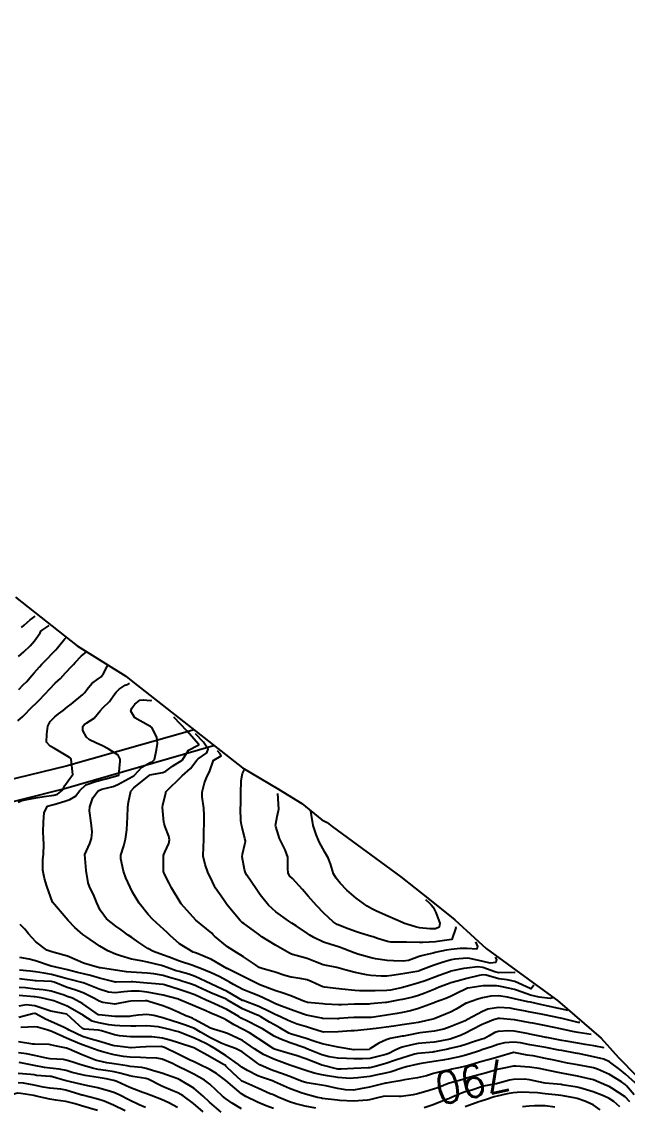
# Model space of a CAD drawing. Header units: metres. Extents: x 318500 to 325275, y 7408834 to 7428799.
# Drawn here: x 322608.1 to 322683.9, y 7422162.9 to 7422298.6 of the extents above; entities that cross this region are included whole.
import ezdxf
from ezdxf.enums import TextEntityAlignment as Align

# ---------------------------------------------------------------- set-up
doc = ezdxf.new("R2010")
doc.units = ezdxf.units.M
doc.header["$MEASUREMENT"] = 0
for name, color, linetype in [('Area', 45, 'Continuous'), ('Cotas', 45, 'Continuous'), ('Curvas de Nivel 1m', 11, 'Continuous'), ('Curvas de Nivel 5m', 15, 'Continuous'), ('Vias Primárias', 230, 'Continuous'), ('Vias Secundárias', 230, 'Continuous')]:
    doc.layers.add(name, color=color, linetype=linetype)
doc.styles.add('Style-STANDARD', font='STANDARD.shx')

msp = doc.modelspace()

# ---------------------------------------------------------------- linework, layer by layer
at = {"layer": 'Area'}
msp.add_lwpolyline([(322607.31, 7422226.57), (322615, 7422220.49), (322621.11, 7422216.68), (322621.99, 7422215.97), (322635.71, 7422205.21), (322640.21, 7422202.58), (322643.13, 7422200.77), (322645.66, 7422198.73), (322646.3, 7422198.41), (322646.92, 7422197.88), (322655.51, 7422191.61), (322659.12, 7422188.75), (322662.27, 7422186.22), (322664.74, 7422183.97), (322666.2, 7422182.62), (322672.56, 7422178.02), (322675.14, 7422176.11), (322680.62, 7422171.41), (322682.76, 7422168.98), (322685.02, 7422166.69)], dxfattribs=at)
at = {"layer": 'Curvas de Nivel 1m', "flags": 128}
for points, elevation in [([(322608.06, 7422222.79), (322608.37, 7422223.07), (322609.11, 7422223.75), (322609.41, 7422223.96), (322609.77, 7422224.2)], 791), ([(322607.66, 7422219.15), (322608.32, 7422219.74), (322609.12, 7422220.48), (322609.69, 7422221.12), (322610.36, 7422222.13), (322610.48, 7422222.33), (322610.62, 7422222.46), (322611.37, 7422222.94), (322611.5, 7422223.02)], 792), ([(322607.72, 7422215.03), (322608.27, 7422215.61), (322608.72, 7422216.04), (322609.1, 7422216.48), (322609.63, 7422217.13), (322610.3, 7422217.87), (322610.59, 7422218.18), (322610.85, 7422218.45), (322612.33, 7422220.01), (322612.53, 7422220.23), (322612.71, 7422220.43), (322613.44, 7422221.32), (322613.64, 7422221.55)], 793), ([(322607.6, 7422211.1), (322608.22, 7422211.67), (322608.63, 7422212.08), (322609.02, 7422212.48), (322610.24, 7422213.69), (322610.96, 7422214.45), (322611.58, 7422215.12), (322612.27, 7422215.8), (322612.6, 7422216.11), (322612.91, 7422216.42), (322613.57, 7422217.13), (322614.3, 7422217.89), (322614.55, 7422218.16), (322614.77, 7422218.4), (322615.53, 7422219.18), (322615.97, 7422219.56), (322616.21, 7422219.79)], 794), ([(322676.43, 7422174.88), (322675.74, 7422175.04), (322675.29, 7422175.14), (322673.75, 7422175.46), (322673, 7422175.62), (322671.75, 7422175.9), (322671.42, 7422175.97), (322669.76, 7422176.35), (322668.9, 7422176.54), (322667.77, 7422176.71), (322666.79, 7422176.68), (322665.76, 7422176.45), (322665.19, 7422176.28), (322663.75, 7422175.81), (322663.7, 7422175.79), (322663.62, 7422175.74), (322662.45, 7422175.05), (322661.73, 7422174.67), (322661.11, 7422174.4), (322659.72, 7422173.85), (322659.52, 7422173.79), (322657.72, 7422173.38), (322657.17, 7422173.28), (322655.71, 7422173.07), (322654.64, 7422172.93), (322653.71, 7422172.8), (322652.45, 7422172.63), (322651.71, 7422172.53), (322650.16, 7422172.38), (322649.7, 7422172.35), (322649.31, 7422172.32), (322647.7, 7422172.2), (322645.89, 7422172.17), (322645.7, 7422172.2), (322644.35, 7422172.64), (322643.71, 7422172.83), (322642.55, 7422173.18), (322641.71, 7422173.49), (322641.34, 7422173.66), (322640.53, 7422174.05), (322639.73, 7422174.42), (322639.05, 7422174.75), (322637.74, 7422175.37), (322635.78, 7422176.11), (322635.75, 7422176.13), (322635.72, 7422176.14), (322633.77, 7422177.26), (322631.84, 7422178.17), (322631.8, 7422178.19), (322631.78, 7422178.2), (322631.73, 7422178.22), (322629.79, 7422179.14), (322629.01, 7422179.42), (322627.8, 7422179.74), (322627.42, 7422179.85), (322626.29, 7422180.24), (322625.8, 7422180.42), (322625.56, 7422180.5), (322623.81, 7422180.92), (322623.02, 7422181.08), (322621.82, 7422181.31), (322620.43, 7422181.71), (322619.82, 7422181.92), (322618.85, 7422182.34), (322617.84, 7422182.92), (322616.1, 7422184.13), (322615.86, 7422184.3), (322615.74, 7422184.38), (322614.73, 7422185.25), (322613.88, 7422186.12), (322613.62, 7422186.41), (322611.91, 7422188.43), (322611.2, 7422190.44), (322610.91, 7422191.4), (322610.72, 7422192.45), (322610.72, 7422193.71), (322610.78, 7422194.45), (322610.82, 7422195.64), (322610.8, 7422196.45), (322610.76, 7422197.19), (322610.79, 7422198.45), (322610.86, 7422199.64), (322611.3, 7422200.44), (322611.89, 7422200.62), (322612.07, 7422200.65), (322613.45, 7422201.05), (322614.08, 7422201.26), (322614.8, 7422201.68), (322615.33, 7422202.39), (322616.11, 7422203.12), (322617.29, 7422203.54), (322618.11, 7422203.72), (322618.61, 7422203.85), (322620.12, 7422204.25), (322620.21, 7422204.33), (322620.39, 7422206.08), (322620.41, 7422206.33), (322620.16, 7422206.82), (322618.91, 7422207.6), (322618.17, 7422207.98), (322617.35, 7422208.36), (322616.56, 7422208.75), (322616.19, 7422209.07), (322615.71, 7422209.9), (322615.72, 7422210.39), (322615.91, 7422210.68), (322616.21, 7422210.87), (322617.13, 7422211.45), (322617.89, 7422212.36), (322618.23, 7422212.73), (322619.04, 7422213.54), (322619.61, 7422214.34), (322619.89, 7422214.71), (322620.27, 7422215.09), (322621.02, 7422215.58), (322621.26, 7422215.66), (322621.58, 7422215.83)], 796), ([(322674.5, 7422176.44), (322674.21, 7422176.38), (322672.84, 7422176.54), (322671.77, 7422176.81), (322670.02, 7422177.42), (322669.78, 7422177.49), (322669.03, 7422177.67), (322667.99, 7422177.89), (322667.78, 7422177.93), (322667.5, 7422177.97), (322665.78, 7422177.94), (322664.23, 7422177.73), (322663.86, 7422177.65), (322663.78, 7422177.63), (322662.51, 7422177.02), (322661.76, 7422176.64), (322661.16, 7422176.37), (322659.75, 7422175.86), (322659.7, 7422175.84), (322659.58, 7422175.79), (322657.74, 7422175.11), (322656.75, 7422174.85), (322655.73, 7422174.63), (322655.08, 7422174.5), (322653.73, 7422174.29), (322651.84, 7422174.02), (322651.72, 7422174.01), (322649.79, 7422174), (322649.72, 7422174), (322649.66, 7422173.99), (322648.92, 7422173.94), (322647.81, 7422173.86), (322647.72, 7422173.85), (322647.62, 7422173.85), (322645.72, 7422173.89), (322645.64, 7422173.9), (322645.18, 7422173.99), (322643.72, 7422174.29), (322643.34, 7422174.4), (322641.73, 7422175.01), (322640.24, 7422175.56), (322639.75, 7422175.77), (322639.11, 7422176.07), (322637.76, 7422176.69), (322636.78, 7422177.09), (322635.77, 7422177.51), (322634.59, 7422178.13), (322634.08, 7422178.43), (322633.78, 7422178.6), (322632.77, 7422179.14), (322631.79, 7422179.59), (322630.37, 7422180.18), (322629.8, 7422180.4), (322629.49, 7422180.51), (322627.81, 7422181.06), (322626.51, 7422181.55), (322625.82, 7422181.8), (322624.55, 7422182.26), (322623.84, 7422182.63), (322622.73, 7422183.4), (322621.86, 7422183.99), (322621.4, 7422184.31), (322620.51, 7422184.96), (322619.87, 7422185.41), (322618.67, 7422186.34), (322617.9, 7422187.41), (322617.49, 7422188.36), (322617.12, 7422189.16), (322616.55, 7422190.37), (322616.4, 7422190.83), (322616.13, 7422192.38), (322615.99, 7422194.38), (322616.6, 7422195.78), (322616.79, 7422196.37), (322616.88, 7422197.22), (322616.78, 7422198.37), (322616.57, 7422199.86), (322616.61, 7422200.37), (322616.98, 7422201.47), (322617.62, 7422202.36), (322618.1, 7422202.55), (322619.53, 7422202.91), (322620.11, 7422203.13), (322621.94, 7422204.13), (322622.12, 7422204.23), (322622.19, 7422204.3), (322623.1, 7422205.32), (322624.14, 7422205.89), (322624.42, 7422206), (322624.71, 7422206.26), (322624.95, 7422207.48), (322625.06, 7422208.26), (322624.99, 7422209.07), (322624.36, 7422210.27), (322624.2, 7422210.4), (322623.96, 7422210.52), (322622.22, 7422211.48), (322621.75, 7422212.31), (322621.84, 7422212.71), (322622.24, 7422213.2), (322622.85, 7422213.69), (322623.32, 7422213.75), (322624.16, 7422213.67), (322624.35, 7422213.7)], 797), ([(322672.18, 7422178.03), (322671.84, 7422177.6), (322671.81, 7422177.6), (322671.78, 7422177.61), (322671.71, 7422177.63), (322669.79, 7422178.49), (322668.83, 7422178.71), (322667.79, 7422178.85), (322666.23, 7422179.28), (322665.8, 7422179.34), (322665.35, 7422179.27), (322663.79, 7422178.89), (322662.58, 7422178.55), (322661.79, 7422178.33), (322661.37, 7422178.19), (322660.34, 7422177.78), (322659.95, 7422177.62), (322659.78, 7422177.54), (322658.55, 7422177.03), (322657.76, 7422176.75), (322657.05, 7422176.54), (322655.76, 7422176.25), (322655.42, 7422176.19), (322653.75, 7422175.88), (322653.63, 7422175.87), (322651.75, 7422175.69), (322651.52, 7422175.68), (322649.75, 7422175.65), (322648.11, 7422175.58), (322647.74, 7422175.58), (322646.06, 7422175.66), (322645.75, 7422175.69), (322643.86, 7422175.89), (322643.75, 7422175.92), (322643.49, 7422176.01), (322641.76, 7422176.7), (322640.78, 7422177.03), (322639.77, 7422177.38), (322637.88, 7422178.09), (322637.81, 7422178.12), (322637.78, 7422178.13), (322637.71, 7422178.16), (322635.79, 7422179.12), (322635.14, 7422179.47), (322633.8, 7422180.11), (322633.78, 7422180.12), (322633.74, 7422180.14), (322631.82, 7422181.25), (322629.97, 7422182.05), (322629.83, 7422182.1), (322629.55, 7422182.19), (322627.84, 7422183.21), (322626.67, 7422184.24), (322626.27, 7422184.65), (322625.87, 7422185.02), (322624.49, 7422186.26), (322623.89, 7422186.88), (322622.77, 7422188.29), (322621.93, 7422189.69), (322621.63, 7422190.3), (322621.1, 7422191.47), (322620.82, 7422192.32), (322620.47, 7422193.83), (322620.48, 7422194.32), (322620.86, 7422195.46), (322621.08, 7422196.31), (322621.21, 7422197.49), (322621.28, 7422198.31), (322621.3, 7422199.06), (322621.37, 7422200.31), (322621.44, 7422200.95), (322621.71, 7422202.31), (322622.1, 7422202.71), (322624.01, 7422204.27), (322624.07, 7422204.32), (322624.12, 7422204.34), (322625.75, 7422204.63), (322626.13, 7422204.81), (322626.95, 7422205.43), (322628.15, 7422206.18), (322628.17, 7422206.2), (322628.18, 7422206.22), (322628.94, 7422207.44), (322630.18, 7422208.07), (322630.26, 7422208.11), (322630.24, 7422208.16), (322628.72, 7422209.86), (322627.1, 7422211.58)], 798), ([(322669.86, 7422179.63), (322669.84, 7422179.63), (322669.81, 7422179.64), (322669.79, 7422179.64), (322667.8, 7422179.59), (322667.29, 7422179.7), (322665.81, 7422180.25), (322665.18, 7422180.35), (322663.81, 7422180.19), (322663.42, 7422180.13), (322661.8, 7422179.8), (322661.78, 7422179.79), (322661.73, 7422179.77), (322660.34, 7422179.24), (322659.79, 7422179.04), (322658.56, 7422178.58), (322657.79, 7422178.32), (322656.09, 7422177.85), (322655.85, 7422177.78), (322655.78, 7422177.76), (322654.22, 7422177.42), (322653.77, 7422177.37), (322652.33, 7422177.33), (322651.77, 7422177.33), (322650.35, 7422177.34), (322649.77, 7422177.38), (322648.16, 7422177.56), (322647.77, 7422177.6), (322645.97, 7422177.78), (322645.78, 7422177.83), (322645.39, 7422177.99), (322644.3, 7422178.52), (322643.79, 7422178.71), (322642.93, 7422178.88), (322641.79, 7422179.06), (322641.01, 7422179.26), (322639.8, 7422179.67), (322639.49, 7422179.76), (322638.31, 7422180.08), (322637.8, 7422180.27), (322637.33, 7422180.57), (322635.82, 7422181.6), (322634.95, 7422182.12), (322633.84, 7422182.82), (322632.22, 7422184.16), (322632.05, 7422184.35), (322631.86, 7422184.53), (322629.88, 7422186.19), (322628.05, 7422188.22), (322627.91, 7422188.41), (322626.83, 7422190.24), (322626.52, 7422190.81), (322625.96, 7422191.93), (322625.83, 7422192.25), (322625.8, 7422192.41), (322625.81, 7422194.25), (322625.85, 7422194.39), (322626, 7422194.68), (322626.48, 7422195.78), (322626.56, 7422196.24), (322626.47, 7422196.69), (322626.04, 7422197.83), (322625.9, 7422198.25), (322625.87, 7422198.43), (322625.7, 7422200.25), (322625.72, 7422200.61), (322626.1, 7422202.07), (322626.13, 7422202.21), (322626.16, 7422202.25), (322628.12, 7422204.18), (322628.16, 7422204.22), (322629.18, 7422205.16), (322629.99, 7422206.19), (322630.06, 7422206.28), (322630.15, 7422206.36), (322631.24, 7422207.1), (322631.41, 7422207.55), (322630.82, 7422208.42), (322629.83, 7422209.47)], 799), ([(322664.86, 7422183.48), (322665.13, 7422182.87), (322665.03, 7422182.54), (322663.84, 7422182.65), (322662.96, 7422182.64), (322661.84, 7422182.51), (322661.2, 7422182.42), (322659.83, 7422182.11), (322659.58, 7422182.05), (322658.47, 7422181.81), (322657.96, 7422181.68), (322657.83, 7422181.64), (322656.51, 7422181.15), (322655.82, 7422181.05), (322654.61, 7422181.07), (322653.82, 7422181.12), (322652.38, 7422181.33), (322651.82, 7422181.46), (322650.15, 7422181.93), (322649.83, 7422182.03), (322649.69, 7422182.08), (322647.84, 7422182.78), (322646.66, 7422183.16), (322645.85, 7422183.41), (322644.62, 7422184), (322644.15, 7422184.3), (322643.86, 7422184.49), (322642.44, 7422185.46), (322641.88, 7422185.82), (322641.74, 7422185.9), (322641.52, 7422186.04), (322639.9, 7422187.21), (322638.95, 7422188.07), (322637.93, 7422189.33), (322637.41, 7422190.1), (322636.26, 7422191.8), (322636.09, 7422192.11), (322635.97, 7422192.5), (322635.68, 7422194.11), (322635.7, 7422194.41), (322636.01, 7422195.67), (322636.1, 7422196.03), (322636.09, 7422196.11), (322636.02, 7422196.41), (322635.68, 7422197.75), (322635.59, 7422198.12), (322635.51, 7422198.66), (322635.46, 7422200.12), (322635.48, 7422200.72), (322635.52, 7422202.12), (322635.56, 7422203.57), (322635.61, 7422204.12), (322635.73, 7422204.52), (322635.92, 7422204.92)], 801), ([(322662.36, 7422185.4), (322662.41, 7422185.23), (322661.92, 7422183.77), (322661.88, 7422183.75), (322661.86, 7422183.75), (322660.14, 7422183.51), (322659.86, 7422183.48), (322658.29, 7422183.37), (322657.85, 7422183.37), (322656.26, 7422183.44), (322655.85, 7422183.43), (322654.29, 7422183.43), (322653.85, 7422183.51), (322652.63, 7422183.89), (322652.05, 7422184.08), (322651.86, 7422184.15), (322650.5, 7422184.56), (322649.87, 7422184.76), (322648.6, 7422185.22), (322647.88, 7422185.49), (322647.56, 7422185.64), (322647.08, 7422185.96), (322645.9, 7422187.05), (322644.98, 7422187.99), (322643.93, 7422189.18), (322643.23, 7422190.02), (322641.95, 7422191.38), (322641.62, 7422191.69), (322641.41, 7422192.04), (322641.37, 7422192.64), (322641.38, 7422194.04), (322641.06, 7422194.99), (322640.5, 7422196.05), (322640.36, 7422196.39), (322640.03, 7422197.36), (322639.88, 7422197.9), (322639.86, 7422198.06), (322639.87, 7422198.23), (322640.06, 7422199.13), (322640.23, 7422199.89), (322640.24, 7422200.06), (322640.15, 7422202.01), (322640.14, 7422202.04)], 802), ([(322658.63, 7422188.77), (322659.03, 7422188.4), (322659.33, 7422188.09), (322659.56, 7422187.8), (322659.9, 7422187.15), (322660.42, 7422185.78), (322660.34, 7422185.32), (322659.87, 7422185.11), (322659.16, 7422185.09), (322657.87, 7422185.23), (322657.38, 7422185.33), (322655.88, 7422185.82), (322655.81, 7422185.85), (322653.89, 7422186.67), (322652.49, 7422187.31), (322651.91, 7422187.58), (322651.32, 7422187.91), (322649.93, 7422188.94), (322648.78, 7422189.94), (322647.95, 7422190.8), (322647.43, 7422191.43), (322647.12, 7422191.96), (322646.72, 7422193.23), (322646.44, 7422193.97), (322646, 7422194.68), (322645.31, 7422195.99), (322644.95, 7422196.91), (322644.54, 7422198), (322644.28, 7422199.79), (322644.3, 7422199.83)], 803), ([(322679.37, 7422171.87), (322677.71, 7422172.12), (322677.02, 7422172.25), (322675.71, 7422172.53), (322674.53, 7422172.78), (322673.72, 7422172.95), (322672.06, 7422173.29), (322671.73, 7422173.35), (322669.98, 7422173.66), (322669.77, 7422173.69), (322669.73, 7422173.7), (322667.91, 7422173.86), (322667.73, 7422173.87), (322667.58, 7422173.84), (322667.13, 7422173.7), (322666.12, 7422173.31), (322665.72, 7422173.12), (322664.42, 7422172.44), (322663.7, 7422172.07), (322663, 7422171.75), (322662.05, 7422171.41), (322661.69, 7422171.31), (322660.43, 7422171.04), (322659.69, 7422170.92), (322658.65, 7422170.84), (322657.68, 7422170.75), (322656.91, 7422170.6), (322655.68, 7422170.3), (322655.35, 7422170.18), (322654.74, 7422169.86), (322654.02, 7422169.51), (322653.66, 7422169.39), (322652.49, 7422169.06), (322651.65, 7422168.89), (322650.74, 7422168.82), (322649.65, 7422168.85), (322648.72, 7422168.88), (322647.65, 7422168.9), (322646.57, 7422169.06), (322645.66, 7422169.33), (322643.98, 7422170.01), (322643.67, 7422170.13), (322643.5, 7422170.19), (322641.68, 7422170.82), (322640.38, 7422171.35), (322639.69, 7422171.68), (322639.02, 7422172.07), (322638.2, 7422172.58), (322637.71, 7422172.85), (322636.25, 7422173.57), (322635.72, 7422173.83), (322635.53, 7422173.93), (322635.23, 7422174.12), (322633.73, 7422174.98), (322632.21, 7422175.69), (322631.75, 7422175.9), (322631.17, 7422176.18), (322629.76, 7422176.82), (322628.8, 7422177.17), (322627.77, 7422177.49), (322625.93, 7422178.1), (322625.78, 7422178.13), (322624.32, 7422178.26), (322623.78, 7422178.31), (322621.94, 7422178.46), (322621.78, 7422178.46), (322619.88, 7422178.42), (322619.78, 7422178.43), (322619.66, 7422178.46), (322617.79, 7422178.94), (322616.68, 7422179.25), (322615.79, 7422179.46), (322615.04, 7422179.64), (322613.8, 7422179.97), (322611.81, 7422180.42), (322611.75, 7422180.43), (322609.81, 7422181.07), (322609.01, 7422181.28), (322607.82, 7422181.51)], 794), ([(322685.27, 7422165.45), (322683.64, 7422166.9), (322682.94, 7422167.48), (322681.66, 7422168.46), (322680.94, 7422168.79), (322679.67, 7422169.09), (322677.72, 7422169.5), (322677.67, 7422169.51), (322677.63, 7422169.51), (322677.41, 7422169.55), (322675.67, 7422169.87), (322675.33, 7422169.93), (322673.68, 7422170.23), (322672.93, 7422170.37), (322671.68, 7422170.6), (322670.51, 7422170.82), (322669.69, 7422170.91), (322668.51, 7422170.85), (322667.68, 7422170.62), (322667.02, 7422170.36), (322665.67, 7422169.94), (322665.49, 7422169.89), (322665, 7422169.72), (322663.67, 7422169.28), (322663.04, 7422169.13), (322661.66, 7422168.83), (322660.78, 7422168.66), (322659.66, 7422168.48), (322658.09, 7422168.25), (322657.65, 7422168.18), (322656.2, 7422167.84), (322655.64, 7422167.67), (322654.3, 7422167.19), (322653.63, 7422167.04), (322652.57, 7422166.83), (322651.63, 7422166.64), (322650.14, 7422166.44), (322649.62, 7422166.41), (322649.17, 7422166.39), (322647.63, 7422166.48), (322646.34, 7422166.69), (322645.63, 7422166.82), (322644.67, 7422167.04), (322643.63, 7422167.38), (322641.64, 7422168.03), (322639.65, 7422168.77), (322638.35, 7422169.39), (322637.67, 7422169.79), (322637.23, 7422170.09), (322635.69, 7422171.12), (322633.84, 7422172), (322633.7, 7422172.05), (322633.34, 7422172.15), (322632.08, 7422172.54), (322631.71, 7422172.68), (322630.7, 7422173.19), (322629.72, 7422173.77), (322629.43, 7422173.91), (322628.61, 7422174.21), (322627.73, 7422174.61), (322626.61, 7422175.11), (322625.74, 7422175.44), (322624, 7422176.02), (322623.75, 7422176.07), (322623.54, 7422176.07), (322621.75, 7422176.05), (322621.43, 7422175.99), (322619.74, 7422175.67), (322618.23, 7422175.86), (322617.75, 7422176.05), (322617.2, 7422176.36), (322615.76, 7422177.08), (322614.71, 7422177.45), (322613.77, 7422177.77), (322612.12, 7422178.43), (322611.78, 7422178.5), (322609.89, 7422178.57), (322609.78, 7422178.57), (322608.09, 7422178.79), (322607.78, 7422178.82)], 792), ([(322680.97, 7422170.22), (322679.68, 7422170.44), (322678.61, 7422170.62), (322677.69, 7422170.78), (322676.23, 7422171.03), (322675.69, 7422171.13), (322673.82, 7422171.49), (322673.7, 7422171.51), (322673.16, 7422171.62), (322671.7, 7422171.91), (322671.36, 7422171.98), (322669.71, 7422172.29), (322669.03, 7422172.35), (322667.71, 7422172.26), (322667.28, 7422172.12), (322666.57, 7422171.7), (322666.01, 7422171.39), (322665.69, 7422171.28), (322664.51, 7422170.9), (322663.68, 7422170.62), (322663.02, 7422170.41), (322661.68, 7422170.11), (322661.4, 7422170.05), (322660.13, 7422169.79), (322659.75, 7422169.71), (322659.67, 7422169.69), (322659.55, 7422169.68), (322657.67, 7422169.48), (322657.24, 7422169.4), (322655.66, 7422168.93), (322654.86, 7422168.65), (322653.65, 7422168.26), (322653.35, 7422168.17), (322652.31, 7422167.89), (322651.64, 7422167.72), (322651.43, 7422167.7), (322649.64, 7422167.63), (322648.05, 7422167.54), (322647.64, 7422167.55), (322647.29, 7422167.61), (322645.84, 7422167.98), (322645.64, 7422168.04), (322645.56, 7422168.06), (322643.65, 7422168.82), (322642.43, 7422169.25), (322641.66, 7422169.47), (322639.71, 7422170.02), (322639.67, 7422170.04), (322639.62, 7422170.06), (322637.69, 7422171.38), (322636.59, 7422172.1), (322635.7, 7422172.56), (322634.66, 7422173.07), (322633.72, 7422173.67), (322633.41, 7422173.84), (322632.68, 7422174.16), (322631.73, 7422174.56), (322631.04, 7422174.87), (322629.74, 7422175.43), (322627.87, 7422176.22), (322627.75, 7422176.26), (322627.7, 7422176.28), (322625.76, 7422176.78), (322625.09, 7422176.93), (322623.76, 7422177.17), (322622.76, 7422177.29), (322621.77, 7422177.31), (322620.85, 7422177.23), (322619.76, 7422177.07), (322618.95, 7422177.15), (322617.77, 7422177.53), (322615.87, 7422178.29), (322615.78, 7422178.32), (322615.58, 7422178.38), (322614.13, 7422178.75), (322613.78, 7422178.84), (322613.19, 7422179.01), (322611.79, 7422179.38), (322610.89, 7422179.54), (322609.79, 7422179.72), (322609.13, 7422179.81), (322607.79, 7422179.9)], 793), ([(322684.75, 7422164.31), (322683.78, 7422165.47), (322683.62, 7422165.62), (322683.14, 7422165.96), (322681.64, 7422166.86), (322680.17, 7422167.52), (322679.79, 7422167.66), (322679.65, 7422167.7), (322679.45, 7422167.74), (322677.66, 7422168.06), (322676.39, 7422168.3), (322675.66, 7422168.46), (322674.73, 7422168.66), (322673.66, 7422168.89), (322672.1, 7422169.19), (322671.67, 7422169.26), (322671.34, 7422169.3), (322669.67, 7422169.62), (322669.63, 7422169.62), (322667.66, 7422169.05), (322666.61, 7422168.75), (322665.66, 7422168.48), (322663.88, 7422167.96), (322663.65, 7422167.9), (322662.95, 7422167.75), (322661.9, 7422167.52), (322661.65, 7422167.46), (322660.27, 7422167.16), (322659.64, 7422166.98), (322658.73, 7422166.71), (322657.63, 7422166.47), (322655.98, 7422166.2), (322655.62, 7422166.11), (322655.41, 7422166.06), (322654.17, 7422165.86), (322653.69, 7422165.79), (322653.62, 7422165.78), (322652.1, 7422165.41), (322651.61, 7422165.29), (322650.47, 7422165.06), (322649.6, 7422164.93), (322648.61, 7422164.94), (322647.61, 7422165.1), (322646.14, 7422165.44), (322645.61, 7422165.55), (322643.82, 7422165.81), (322643.62, 7422165.85), (322643.18, 7422166.01), (322641.63, 7422166.61), (322640.59, 7422167.01), (322639.63, 7422167.34), (322639.1, 7422167.53), (322637.87, 7422168.09), (322637.64, 7422168.23), (322637.13, 7422168.62), (322635.66, 7422169.69), (322634.84, 7422170.12), (322633.68, 7422170.55), (322633.03, 7422170.8), (322631.69, 7422171.46), (322630.47, 7422172.18), (322629.7, 7422172.61), (322628.56, 7422173.06), (322627.71, 7422173.33), (322627.02, 7422173.54), (322625.72, 7422173.96), (322624.62, 7422174.26), (322623.72, 7422174.38), (322622.64, 7422174.29), (322621.72, 7422174.15), (322621.55, 7422174.13), (322619.72, 7422174.11), (322617.74, 7422174.33), (322617.72, 7422174.33), (322617.7, 7422174.33), (322617.68, 7422174.35), (322615.74, 7422175.73), (322614.42, 7422176.4), (322613.75, 7422176.64), (322613.39, 7422176.78), (322611.76, 7422177.28), (322610.77, 7422177.44), (322609.77, 7422177.56), (322608.54, 7422177.71), (322607.77, 7422177.74)], 791), ([(322644.9, 7422162.66), (322643.57, 7422162.92), (322642.38, 7422163.22), (322641.58, 7422163.47), (322640.17, 7422164.05), (322639.59, 7422164.31), (322639.19, 7422164.47), (322637.61, 7422165.14), (322635.74, 7422165.98), (322635.62, 7422166.05), (322635.54, 7422166.11), (322634.55, 7422167.04), (322633.64, 7422167.93), (322633.52, 7422168.02), (322633.33, 7422168.14), (322631.65, 7422169.09), (322629.71, 7422170.15), (322629.67, 7422170.17), (322629.62, 7422170.19), (322627.68, 7422170.84), (322626.79, 7422171.13), (322625.69, 7422171.42), (322624.37, 7422171.58), (322623.69, 7422171.59), (322622.41, 7422171.57), (322621.69, 7422171.58), (322620.32, 7422171.69), (322619.69, 7422171.83), (322618.06, 7422172.35), (322617.7, 7422172.42), (322615.88, 7422172.55), (322615.7, 7422172.62), (322614.76, 7422173.44), (322613.73, 7422174.41), (322611.73, 7422174.8), (322611.21, 7422174.95), (322609.73, 7422175.45), (322608.64, 7422175.57), (322607.73, 7422175.42)], 789), ([(322639.57, 7422162.6), (322638.69, 7422162.96), (322637.58, 7422163.42), (322636.12, 7422164.1), (322635.6, 7422164.45), (322633.64, 7422166.14), (322632.46, 7422166.99), (322631.63, 7422167.5), (322630.25, 7422168.18), (322629.64, 7422168.46), (322629.16, 7422168.68), (322627.66, 7422169.41), (322625.93, 7422170.25), (322625.67, 7422170.34), (322625.57, 7422170.36), (322623.67, 7422170.33), (322623.61, 7422170.33), (322622.91, 7422170.28), (322621.76, 7422170.21), (322621.67, 7422170.21), (322620.77, 7422170.31), (322619.67, 7422170.47), (322619.49, 7422170.51), (322617.68, 7422171.06), (322616.78, 7422171.27), (322615.69, 7422171.61), (322613.99, 7422172.41), (322613.81, 7422172.52), (322613.7, 7422172.6), (322613.37, 7422172.75), (322611.71, 7422173.48), (322611.05, 7422173.78), (322609.84, 7422174.46), (322609.72, 7422174.51), (322609.66, 7422174.52), (322609.44, 7422174.46), (322607.72, 7422174.01)], 788), ([(322635.57, 7422162.59), (322634.4, 7422163.3), (322633.59, 7422163.85), (322633.21, 7422164.15), (322631.61, 7422165.68), (322630.97, 7422166.18), (322629.63, 7422166.93), (322628.77, 7422167.34), (322627.64, 7422167.87), (322627.4, 7422167.99), (322626.94, 7422168.23), (322625.65, 7422168.78), (322625, 7422168.9), (322623.65, 7422168.96), (322622.96, 7422168.98), (322621.65, 7422169.04), (322620.83, 7422169.13), (322619.66, 7422169.34), (322618.33, 7422169.68), (322617.66, 7422169.88), (322616.26, 7422170.37), (322615.67, 7422170.59), (322615.34, 7422170.72), (322613.69, 7422171.43), (322611.91, 7422172.22), (322611.7, 7422172.3), (322611.22, 7422172.44), (322610.03, 7422172.79), (322609.7, 7422172.85), (322607.96, 7422172.74)], 787), ([(322633.03, 7422162.15), (322631.58, 7422163.42), (322630.77, 7422164.18), (322629.6, 7422165.16), (322627.86, 7422166.22), (322627.7, 7422166.29), (322627.62, 7422166.32), (322626.2, 7422166.82), (322625.63, 7422167.02), (322624.55, 7422167.34), (322623.63, 7422167.63), (322623.1, 7422167.74), (322621.64, 7422167.89), (322621.27, 7422167.94), (322619.64, 7422168.19), (322618.74, 7422168.34), (322617.64, 7422168.58), (322617.32, 7422168.68), (322615.65, 7422169.34), (322614.03, 7422170.04), (322613.67, 7422170.16), (322612.41, 7422170.42), (322611.67, 7422170.58), (322611.5, 7422170.61), (322609.67, 7422170.65), (322609.46, 7422170.67), (322607.68, 7422170.96)], 786), ([(322627.57, 7422162.75), (322626.47, 7422163.34), (322625.58, 7422163.74), (322624.27, 7422164.26), (322623.59, 7422164.5), (322623.25, 7422164.62), (322621.6, 7422165.26), (322619.96, 7422165.98), (322619.62, 7422166.11), (322618.66, 7422166.34), (322617.62, 7422166.51), (322616.01, 7422166.76), (322615.62, 7422166.84), (322614.38, 7422167.14), (322613.63, 7422167.36), (322612.76, 7422167.55), (322611.63, 7422167.66), (322610.93, 7422167.74), (322609.64, 7422168), (322607.74, 7422168.37)], 784), ([(322623.57, 7422162.73), (322622.78, 7422163.08), (322621.58, 7422163.66), (322620.26, 7422164.32), (322619.59, 7422164.61), (322619.18, 7422164.75), (322617.6, 7422165.19), (322616.54, 7422165.43), (322615.61, 7422165.62), (322614.03, 7422165.98), (322613.62, 7422166.09), (322612.48, 7422166.42), (322611.79, 7422166.6), (322611.62, 7422166.63), (322609.93, 7422166.76), (322609.62, 7422166.81), (322609.2, 7422166.89), (322607.63, 7422167.01)], 783), ([(322621.01, 7422162.31), (322619.57, 7422163.03), (322618.39, 7422163.53), (322617.58, 7422163.79), (322615.7, 7422164.27), (322615.59, 7422164.3), (322615.33, 7422164.38), (322613.6, 7422164.9), (322612.98, 7422165.03), (322611.6, 7422165.17), (322610.76, 7422165.29), (322609.61, 7422165.53), (322608.3, 7422165.78), (322607.61, 7422165.81)], 782), ([(322682.93, 7422162.83), (322682.19, 7422163.49), (322681.6, 7422163.87), (322680.91, 7422164.2), (322679.61, 7422164.72), (322677.95, 7422165.22), (322677.62, 7422165.28), (322675.72, 7422165.58), (322675.62, 7422165.6), (322673.62, 7422165.8), (322673.39, 7422165.84), (322671.63, 7422166.2), (322671, 7422166.27), (322669.63, 7422166.26), (322669.12, 7422166.17), (322667.62, 7422165.73), (322667.59, 7422165.72), (322667.43, 7422165.69), (322665.9, 7422165.42), (322665.61, 7422165.34), (322664.4, 7422164.93), (322663.6, 7422164.69), (322662.9, 7422164.45), (322661.59, 7422163.85), (322661.53, 7422163.83), (322661.39, 7422163.77), (322660.09, 7422163.28), (322659.58, 7422163.09), (322658.46, 7422162.69)], 789), ([(322617.56, 7422162.35), (322615.57, 7422162.95), (322614.75, 7422163.21), (322613.58, 7422163.51), (322612.33, 7422163.67), (322611.58, 7422163.78), (322609.87, 7422164.17), (322609.59, 7422164.23), (322607.97, 7422164.48), (322607.59, 7422164.53), (322607.55, 7422164.52), (322607.39, 7422164.48), (322606.06, 7422164.02), (322605.58, 7422163.86), (322604.51, 7422163.59), (322603.57, 7422163.43), (322602.84, 7422163.27), (322601.56, 7422162.84)], 781), ([(322680.49, 7422162.43), (322679.59, 7422163.09), (322678.58, 7422163.54), (322677.59, 7422163.85), (322677.22, 7422163.94), (322675.6, 7422164.25), (322674.85, 7422164.34), (322673.6, 7422164.46), (322672.66, 7422164.56), (322671.6, 7422164.63), (322670.61, 7422164.64), (322669.6, 7422164.58), (322668.84, 7422164.44), (322667.6, 7422164.16), (322667.22, 7422164.07), (322666.12, 7422163.7), (322665.73, 7422163.56), (322665.59, 7422163.52), (322665.3, 7422163.43), (322663.58, 7422162.81)], 788), ([(322674.79, 7422162.8), (322673.58, 7422162.93), (322672.25, 7422162.96), (322671.58, 7422162.92), (322670.77, 7422162.83)], 787)]:
    msp.add_lwpolyline(points, dxfattribs=dict(at, elevation=elevation))
at = {"layer": 'Curvas de Nivel 5m', "flags": 128}
for points, elevation in [([(322607.63, 7422200.94), (322608.08, 7422201.16), (322608.9, 7422201.29), (322610.09, 7422201.52), (322610.88, 7422201.65), (322612.09, 7422201.81), (322612.57, 7422201.95), (322613.19, 7422202.42), (322613.48, 7422203.04), (322614.11, 7422203.88), (322614.45, 7422204.41), (322614.25, 7422206.31), (322614.2, 7422206.41), (322614.17, 7422206.43), (322614.15, 7422206.44), (322614.05, 7422206.52), (322612.16, 7422207.63), (322611.65, 7422207.92), (322611.18, 7422208.44), (322611.2, 7422209.43), (322611.33, 7422210.44), (322611.64, 7422211.01), (322612.22, 7422211.59), (322612.67, 7422211.98), (322613.26, 7422212.42), (322613.81, 7422212.84), (322614.24, 7422213.18), (322615.73, 7422214.39), (322615.99, 7422214.65), (322616.26, 7422215.06), (322616.85, 7422215.79), (322617.63, 7422216.36), (322618.01, 7422216.63), (322618.29, 7422217.01), (322618.76, 7422217.89), (322618.81, 7422217.97)], 795), ([(322667.36, 7422181.55), (322667.49, 7422181.25), (322667.42, 7422180.89), (322666.7, 7422180.81), (322665.82, 7422181.02), (322664.17, 7422181.39), (322663.83, 7422181.41), (322662.28, 7422181.3), (322661.82, 7422181.23), (322660.71, 7422180.89), (322659.81, 7422180.58), (322659.23, 7422180.38), (322657.84, 7422179.82), (322657.8, 7422179.81), (322657.78, 7422179.8), (322655.8, 7422179.46), (322654.4, 7422179.26), (322653.79, 7422179.18), (322653.07, 7422179.16), (322651.79, 7422179.27), (322651.22, 7422179.34), (322649.8, 7422179.64), (322648.69, 7422179.94), (322647.8, 7422180.19), (322647.51, 7422180.25), (322645.81, 7422180.6), (322644.84, 7422180.97), (322643.82, 7422181.38), (322641.98, 7422181.87), (322641.83, 7422181.92), (322641.59, 7422182.03), (322639.84, 7422183.03), (322638.15, 7422184.09), (322637.98, 7422184.21), (322637.86, 7422184.3), (322637.09, 7422184.88), (322635.88, 7422185.74), (322635.66, 7422185.9), (322635.43, 7422186.12), (322633.91, 7422187.94), (322633.75, 7422188.14), (322633.31, 7422188.76), (322632.34, 7422190.16), (322632.2, 7422190.42), (322631.95, 7422190.96), (322631.39, 7422192.18), (322631.03, 7422193.13), (322630.8, 7422194.18), (322630.84, 7422195.35), (322630.88, 7422196.18), (322630.87, 7422197.34), (322630.91, 7422198.18), (322630.92, 7422199.32), (322630.86, 7422200.18), (322630.65, 7422201.62), (322630.67, 7422202.18), (322630.96, 7422203.34), (322631.3, 7422204.18), (322631.57, 7422204.73), (322632.08, 7422206.17), (322632.12, 7422206.2), (322633.05, 7422206.71), (322632.93, 7422206.98), (322632.57, 7422207.36)], 800), ([(322677.92, 7422173.36), (322677.73, 7422173.39), (322677.07, 7422173.56), (322675.73, 7422173.88), (322674.29, 7422174.16), (322673.74, 7422174.28), (322672.89, 7422174.46), (322671.74, 7422174.68), (322670.93, 7422174.83), (322669.74, 7422175.06), (322669.23, 7422175.16), (322667.75, 7422175.27), (322666.41, 7422175.03), (322665.74, 7422174.76), (322663.86, 7422173.74), (322663.72, 7422173.66), (322663.57, 7422173.6), (322661.71, 7422172.84), (322660.92, 7422172.56), (322659.7, 7422172.28), (322657.96, 7422172.07), (322657.7, 7422172.04), (322656.69, 7422171.84), (322655.87, 7422171.67), (322655.7, 7422171.65), (322654.2, 7422171.36), (322653.69, 7422171.2), (322652.78, 7422170.78), (322651.67, 7422170.06), (322651.56, 7422170.01), (322649.67, 7422169.95), (322649.64, 7422169.96), (322647.68, 7422170.3), (322647.26, 7422170.37), (322645.68, 7422170.69), (322644.66, 7422171.02), (322643.69, 7422171.36), (322641.83, 7422171.9), (322641.7, 7422171.94), (322641.52, 7422172.03), (322640.37, 7422172.71), (322639.71, 7422173.07), (322639.08, 7422173.43), (322638, 7422174.09), (322637.72, 7422174.23), (322637.48, 7422174.33), (322635.73, 7422175.1), (322633.93, 7422176.14), (322633.75, 7422176.24), (322633.57, 7422176.32), (322631.76, 7422177.09), (322630.11, 7422177.85), (322629.78, 7422177.99), (322629.21, 7422178.2), (322628.12, 7422178.55), (322627.78, 7422178.65), (322626.57, 7422179.02), (322625.79, 7422179.24), (322624.59, 7422179.46), (322623.79, 7422179.55), (322623.11, 7422179.6), (322621.79, 7422179.66), (322621.19, 7422179.71), (322619.8, 7422179.9), (322617.95, 7422180.2), (322617.8, 7422180.23), (322617.7, 7422180.26), (322617.21, 7422180.36), (322615.81, 7422180.81), (322615.06, 7422181.14), (322613.82, 7422181.66), (322612.12, 7422182.13), (322611.83, 7422182.21), (322611.2, 7422182.44), (322609.85, 7422183.48), (322608.93, 7422184.47), (322608.44, 7422185.05), (322607.87, 7422185.63)], 795), ([(322684.18, 7422163.46), (322683.6, 7422164.09), (322681.94, 7422165.18), (322681.62, 7422165.35), (322681.29, 7422165.5), (322679.63, 7422166.19), (322678.74, 7422166.43), (322677.64, 7422166.65), (322676.31, 7422166.9), (322675.64, 7422167.03), (322673.82, 7422167.43), (322673.65, 7422167.47), (322672.86, 7422167.62), (322671.65, 7422167.79), (322669.91, 7422167.92), (322669.65, 7422167.9), (322668.43, 7422167.68), (322667.8, 7422167.54), (322667.65, 7422167.49), (322666.25, 7422167.09), (322665.64, 7422166.93), (322664.69, 7422166.67), (322663.63, 7422166.35), (322663.15, 7422166.22), (322661.62, 7422165.78), (322661.58, 7422165.77), (322660.18, 7422165.22), (322659.61, 7422165.02), (322658.66, 7422164.75), (322657.6, 7422164.45), (322657.08, 7422164.34), (322655.59, 7422164.11), (322655.34, 7422164.1), (322653.59, 7422164.17), (322653.33, 7422164.13), (322652.45, 7422163.89), (322651.59, 7422163.69), (322651.34, 7422163.65), (322649.59, 7422163.54), (322647.91, 7422163.62), (322647.59, 7422163.66), (322645.7, 7422163.87), (322645.59, 7422163.89), (322645.11, 7422163.99), (322643.6, 7422164.39), (322643.05, 7422164.57), (322641.61, 7422165.11), (322639.71, 7422165.97), (322639.62, 7422166.01), (322639.47, 7422166.06), (322638.07, 7422166.53), (322637.63, 7422166.72), (322636.35, 7422167.39), (322635.64, 7422167.77), (322635.44, 7422167.92), (322635.21, 7422168.12), (322633.66, 7422169.22), (322632.16, 7422170.16), (322631.67, 7422170.45), (322631.1, 7422170.76), (322629.69, 7422171.43), (322627.7, 7422172.22), (322626.07, 7422172.61), (322625.7, 7422172.71), (322625.14, 7422172.82), (322623.71, 7422172.94), (322622.34, 7422172.92), (322621.71, 7422172.91), (322620.34, 7422172.96), (322619.71, 7422172.98), (322618.96, 7422173.09), (322617.71, 7422173.33), (322616.91, 7422173.56), (322615.72, 7422174.29), (322615.68, 7422174.34), (322615.61, 7422174.38), (322613.74, 7422175.41), (322612.09, 7422176.08), (322611.75, 7422176.17), (322610.49, 7422176.45), (322609.75, 7422176.58), (322609.61, 7422176.6), (322607.75, 7422176.76)], 790), ([(322630.79, 7422162.18), (322629.58, 7422163.25), (322628.27, 7422164.21), (322627.6, 7422164.58), (322627, 7422164.83), (322625.61, 7422165.42), (322623.88, 7422166.27), (322623.62, 7422166.35), (322621.96, 7422166.63), (322621.62, 7422166.71), (322620.36, 7422167.05), (322619.63, 7422167.2), (322618.62, 7422167.35), (322617.63, 7422167.51), (322616.92, 7422167.65), (322615.64, 7422168.02), (322615.36, 7422168.11), (322614.46, 7422168.4), (322613.64, 7422168.67), (322613.32, 7422168.73), (322611.65, 7422168.84), (322611.18, 7422168.9), (322609.65, 7422169.25), (322608.68, 7422169.45), (322607.66, 7422169.57)], 785)]:
    msp.add_lwpolyline(points, dxfattribs=dict(at, elevation=elevation))
at = {"layer": 'Vias Primárias'}
for points in [[(323715.64, 7420145.55, 0), (323709.04, 7420132.94)], [(323831.09, 7420001.79, 0), (323833.84, 7420008.44, 0.220888)]]:
    msp.add_lwpolyline(points, format="xyb", dxfattribs=at)
at = {"layer": 'Vias Secundárias'}
for points in [[(322629.64, 7422209.97), (322613.64, 7422205.45), (322599.68, 7422202.05), (322580.78, 7422197.91), (322569.68, 7422196.58), (322546.98, 7422195.75), (322538.34, 7422195.42), (322530.39, 7422194.93), (322525.09, 7422193.77), (322514.99, 7422190.95), (322506.37, 7422188.97)], [(322501.73, 7422184.56), (322516.42, 7422188.23), (322523.59, 7422190.23), (322528.83, 7422191.7), (322532.09, 7422192.33), (322545.84, 7422193.17), (322567.91, 7422193.8), (322577.88, 7422194.64), (322585.65, 7422196), (322597.53, 7422198.63), (322613.29, 7422202.62), (322632.09, 7422208.04)]]:
    msp.add_lwpolyline(points, dxfattribs=at)

# ---------------------------------------------------------------- texts
at = {"layer": 'Cotas', "style": 'Style-STANDARD'}
msp.add_text('790', height=4, rotation=192.428, dxfattribs=at).set_placement((322664.52, 7422166, 790), align=Align.MIDDLE_CENTER)

doc.saveas('drawing.dxf')
